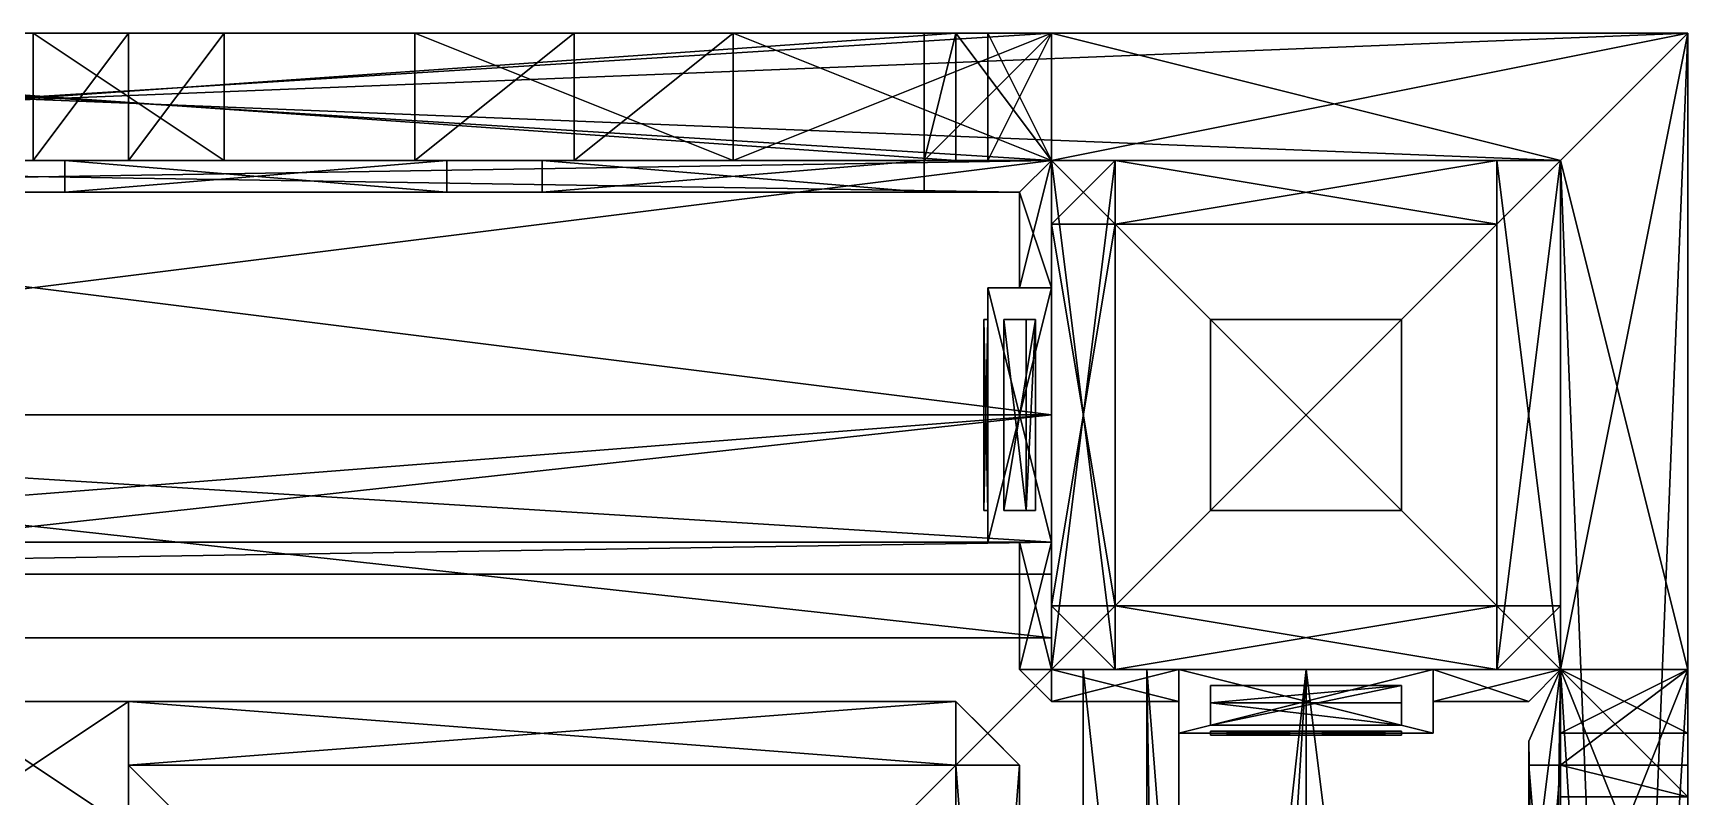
# Model space of a CAD drawing. Extents: x -160 to 672, y -352 to 480.
# Drawn here: x 256 to 672, y 288 to 480 of the extents above; entities that cross this region are included whole.
import ezdxf

# ---------------------------------------------------------------- set-up
doc = ezdxf.new("R2010")
doc.units = 0

msp = doc.modelspace()

# ---------------------------------------------------------------- meshes
at = {"layer": 'OBJECT000', "color": 50}
mesh = msp.add_polyface(dxfattribs=at)
corners = [(-159.999985, 480), (672, 480), (672, -352), (-159.999985, -352), (-159.999985, -352, -32), (672, -352, -32), (672, 480, -32), (-159.999985, 480, -32)]
mesh.append_faces([[corners[k] for k in face] for face in [(1, 3, 0), (5, 7, 4), (3, 7, 0), (5, 1, 6), (0, 6, 1), (4, 2, 5)]], dxfattribs={"vtx0": -1})
mesh.append_faces([[corners[k] for k in face] for face in [(1, 2, 3), (5, 6, 7), (3, 4, 7), (5, 2, 1), (0, 7, 6), (4, 3, 2)]], dxfattribs={"vtx2": -1})
at = {"layer": 'OBJECT007', "color": 50}
mesh = msp.add_polyface(dxfattribs=at)
corners = [(-159.999985, 480, 416), (672, 480, 416), (672, -352, 416), (-159.999985, -352, 416), (-159.999985, -352, 384), (672, -352, 384), (672, 480, 384), (-159.999985, 480, 384)]
mesh.append_faces([[corners[k] for k in face] for face in [(1, 3, 0), (5, 7, 4), (3, 7, 0), (5, 1, 6), (0, 6, 1), (4, 2, 5)]], dxfattribs={"vtx0": -1})
mesh.append_faces([[corners[k] for k in face] for face in [(1, 2, 3), (5, 6, 7), (3, 4, 7), (5, 2, 1), (0, 7, 6), (4, 3, 2)]], dxfattribs={"vtx2": -1})
at = {"layer": 'OBJECT008', "color": 50}
mesh = msp.add_polyface(dxfattribs=at)
corners = [(512, 448, 256), (512, 480, 256), (672, 480, 256), (640, 448, 256), (512, 480), (512, 448), (640, 448), (672, 480)]
mesh.append_faces([[corners[k] for k in face] for face in [(1, 3, 0), (5, 7, 4), (7, 3, 2), (1, 5, 4), (6, 0, 3), (2, 4, 7)]], dxfattribs={"vtx0": -1})
mesh.append_faces([[corners[k] for k in face] for face in [(1, 2, 3), (5, 6, 7), (7, 6, 3), (1, 0, 5), (6, 5, 0), (2, 1, 4)]], dxfattribs={"vtx2": -1})
at = {"layer": 'OBJECT009', "color": 50}
mesh = msp.add_polyface(dxfattribs=at)
corners = [(-160, 480, 384), (672, 480, 384), (640, 448, 384), (-128, 448, 384), (-128, 448, 256), (640, 448, 256), (672, 480, 256), (-160, 480, 256)]
mesh.append_faces([[corners[k] for k in face] for face in [(1, 3, 0), (5, 7, 4), (5, 1, 6), (3, 7, 0), (4, 2, 5), (0, 6, 1)]], dxfattribs={"vtx0": -1})
mesh.append_faces([[corners[k] for k in face] for face in [(1, 2, 3), (5, 6, 7), (5, 2, 1), (3, 4, 7), (4, 3, 2), (0, 7, 6)]], dxfattribs={"vtx2": -1})
at = {"layer": 'OBJECT011', "color": 50}
mesh = msp.add_polyface(dxfattribs=at)
corners = [(640, 448, 384), (672, 480, 384), (672, -352, 384), (640, -320, 384), (640, -320, 256), (672, -352, 256), (672, 480, 256), (640, 448, 256)]
mesh.append_faces([[corners[k] for k in face] for face in [(1, 3, 0), (5, 7, 4), (5, 1, 6), (3, 7, 0), (4, 2, 5), (0, 6, 1)]], dxfattribs={"vtx0": -1})
mesh.append_faces([[corners[k] for k in face] for face in [(1, 2, 3), (5, 6, 7), (5, 2, 1), (3, 4, 7), (4, 3, 2), (0, 7, 6)]], dxfattribs={"vtx2": -1})
at = {"layer": 'OBJECT012', "color": 50}
mesh = msp.add_polyface(dxfattribs=at)
corners = [(640, 320, 256), (640, 448, 256), (672, 480, 256), (672, 320, 256), (640, 448), (640, 320), (672, 320), (672, 480)]
mesh.append_faces([[corners[k] for k in face] for face in [(1, 3, 0), (5, 7, 4), (7, 3, 2), (1, 5, 4), (6, 0, 3), (2, 4, 7)]], dxfattribs={"vtx0": -1})
mesh.append_faces([[corners[k] for k in face] for face in [(1, 2, 3), (5, 6, 7), (7, 6, 3), (1, 0, 5), (6, 5, 0), (2, 1, 4)]], dxfattribs={"vtx2": -1})
at = {"layer": 'OBJECT076', "color": 50}
mesh = msp.add_polyface(dxfattribs=at)
corners = [(640, 320, 384), (512, 320, 384), (512, 448, 384), (640, 448, 384), (640, 448, 256), (512, 448, 256), (512, 320, 256), (640, 320, 256)]
mesh.append_faces([[corners[k] for k in face] for face in [(1, 3, 0), (5, 7, 4), (3, 7, 0), (5, 1, 6), (0, 6, 1), (4, 2, 5)]], dxfattribs={"vtx0": -1})
mesh.append_faces([[corners[k] for k in face] for face in [(1, 2, 3), (5, 6, 7), (3, 4, 7), (5, 2, 1), (0, 7, 6), (4, 3, 2)]], dxfattribs={"vtx2": -1})
at = {"layer": 'OBJECT077', "color": 50}
mesh = msp.add_polyface(dxfattribs=at)
corners = [(512, 320, 384), (504, 320, 384), (504, 352, 384), (512, 352, 384), (512, 352, 368), (504, 352, 368), (504, 320, 368), (512, 320, 368)]
mesh.append_faces([[corners[k] for k in face] for face in [(1, 3, 0), (5, 7, 4), (3, 7, 0), (5, 1, 6), (0, 6, 1), (4, 2, 5)]], dxfattribs={"vtx0": -1})
mesh.append_faces([[corners[k] for k in face] for face in [(1, 2, 3), (5, 6, 7), (3, 4, 7), (5, 2, 1), (0, 7, 6), (4, 3, 2)]], dxfattribs={"vtx2": -1})
at = {"layer": 'OBJECT078', "color": 50}
mesh = msp.add_polyface(dxfattribs=at)
corners = [(496, 416, 384), (512, 416, 384), (512, 352, 384), (496, 352, 384), (496, 352, 288), (512, 352, 272), (512, 416, 272), (496, 416, 288)]
mesh.append_faces([[corners[k] for k in face] for face in [(1, 3, 0), (5, 7, 4), (5, 1, 6), (3, 7, 0), (4, 2, 5), (0, 6, 1)]], dxfattribs={"vtx0": -1})
mesh.append_faces([[corners[k] for k in face] for face in [(1, 2, 3), (5, 6, 7), (5, 2, 1), (3, 4, 7), (4, 3, 2), (0, 7, 6)]], dxfattribs={"vtx2": -1})
at = {"layer": 'OBJECT079', "color": 50}
mesh = msp.add_polyface(dxfattribs=at)
corners = [(496, 360, 376), (495, 360, 376), (495, 408, 376), (496, 408, 376), (496, 408, 296), (495, 408, 296), (495, 360, 296), (496, 360, 296)]
mesh.append_faces([[corners[k] for k in face] for face in [(1, 3, 0), (5, 7, 4), (3, 7, 0), (5, 1, 6), (0, 6, 1), (4, 2, 5)]], dxfattribs={"vtx0": -1})
mesh.append_faces([[corners[k] for k in face] for face in [(1, 2, 3), (5, 6, 7), (3, 4, 7), (5, 2, 1), (0, 7, 6), (4, 3, 2)]], dxfattribs={"vtx2": -1})
at = {"layer": 'OBJECT080', "color": 50}
mesh = msp.add_polyface(dxfattribs=at)
corners = [(500, 360, 281.65686), (500, 408, 281.65686), (500, 408, 284), (500, 360, 284), (505.65686, 408, 276), (505.65686, 360, 276), (508, 360, 276), (508, 408, 276)]
mesh.append_faces([[corners[k] for k in face] for face in [(1, 3, 0), (5, 7, 4), (7, 3, 2), (1, 5, 4), (6, 0, 3), (2, 4, 7)]], dxfattribs={"vtx0": -1})
mesh.append_faces([[corners[k] for k in face] for face in [(1, 2, 3), (5, 6, 7), (7, 6, 3), (1, 0, 5), (6, 5, 0), (2, 1, 4)]], dxfattribs={"vtx2": -1})
at = {"layer": 'OBJECT081', "color": 50}
mesh = msp.add_polyface(dxfattribs=at)
corners = [(508, 316, 384), (504, 320, 384), (512, 320, 384), (512, 312, 384), (504, 320, 368), (508, 316, 368), (512, 312, 368), (512, 320, 368)]
mesh.append_faces([[corners[k] for k in face] for face in [(1, 3, 0), (5, 7, 4), (7, 3, 2), (1, 5, 4), (6, 0, 3), (2, 4, 7)]], dxfattribs={"vtx0": -1})
mesh.append_faces([[corners[k] for k in face] for face in [(1, 2, 3), (5, 6, 7), (7, 6, 3), (1, 0, 5), (6, 5, 0), (2, 1, 4)]], dxfattribs={"vtx2": -1})
at = {"layer": 'OBJECT082', "color": 50}
mesh = msp.add_polyface(dxfattribs=at)
corners = [(544, 312, 384), (512, 312, 384), (512, 320, 384), (544, 320, 384), (544, 320, 368), (512, 320, 368), (512, 312, 368), (544, 312, 368)]
mesh.append_faces([[corners[k] for k in face] for face in [(1, 3, 0), (5, 7, 4), (3, 7, 0), (5, 1, 6), (0, 6, 1), (4, 2, 5)]], dxfattribs={"vtx0": -1})
mesh.append_faces([[corners[k] for k in face] for face in [(1, 2, 3), (5, 6, 7), (3, 4, 7), (5, 2, 1), (0, 7, 6), (4, 3, 2)]], dxfattribs={"vtx2": -1})
at = {"layer": 'OBJECT083', "color": 50}
mesh = msp.add_polyface(dxfattribs=at)
corners = [(544, 304, 384), (544, 320, 384), (608, 320, 384), (608, 304, 384), (608, 304, 288), (608, 320, 272), (544, 320, 272), (544, 304, 288)]
mesh.append_faces([[corners[k] for k in face] for face in [(1, 3, 0), (5, 7, 4), (5, 1, 6), (3, 7, 0), (4, 2, 5), (0, 6, 1)]], dxfattribs={"vtx0": -1})
mesh.append_faces([[corners[k] for k in face] for face in [(1, 2, 3), (5, 6, 7), (5, 2, 1), (3, 4, 7), (4, 3, 2), (0, 7, 6)]], dxfattribs={"vtx2": -1})
at = {"layer": 'OBJECT084', "color": 50}
mesh = msp.add_polyface(dxfattribs=at)
corners = [(600, 304.5, 376), (600, 303.5, 376), (552, 303.5, 376), (552, 304.5, 376), (552, 304.5, 296), (552, 303.5, 296), (600, 303.5, 296), (600, 304.5, 296)]
mesh.append_faces([[corners[k] for k in face] for face in [(1, 3, 0), (5, 7, 4), (3, 7, 0), (5, 1, 6), (0, 6, 1), (4, 2, 5)]], dxfattribs={"vtx0": -1})
mesh.append_faces([[corners[k] for k in face] for face in [(1, 2, 3), (5, 6, 7), (3, 4, 7), (5, 2, 1), (0, 7, 6), (4, 3, 2)]], dxfattribs={"vtx2": -1})
at = {"layer": 'OBJECT085', "color": 50}
mesh = msp.add_polyface(dxfattribs=at)
corners = [(552, 306, 281.65686), (552, 306, 286), (600, 306, 286), (600, 306, 281.65686), (600, 311.65686, 276), (600, 316, 276), (552, 316, 276), (552, 311.65686, 276)]
mesh.append_faces([[corners[k] for k in face] for face in [(1, 3, 0), (5, 7, 4), (5, 1, 6), (3, 7, 0), (4, 2, 5), (0, 6, 1)]], dxfattribs={"vtx0": -1})
mesh.append_faces([[corners[k] for k in face] for face in [(1, 2, 3), (5, 6, 7), (5, 2, 1), (3, 4, 7), (4, 3, 2), (0, 7, 6)]], dxfattribs={"vtx2": -1})
at = {"layer": 'OBJECT086', "color": 50}
mesh = msp.add_polyface(dxfattribs=at)
corners = [(640, -192, 384), (632, -184, 384), (632, 302, 384), (640, 320, 384), (632, -184, 368), (640, -192, 368), (640, 320, 368), (632, 302, 368)]
mesh.append_faces([[corners[k] for k in face] for face in [(1, 3, 0), (5, 7, 4), (3, 7, 6), (5, 1, 0), (2, 4, 7), (6, 0, 3)]], dxfattribs={"vtx0": -1})
mesh.append_faces([[corners[k] for k in face] for face in [(1, 2, 3), (5, 6, 7), (3, 2, 7), (5, 4, 1), (2, 1, 4), (6, 5, 0)]], dxfattribs={"vtx2": -1})
at = {"layer": 'OBJECT087', "color": 50}
mesh = msp.add_polyface(dxfattribs=at)
corners = [(608, 312, 384), (608, 320, 384), (640, 320, 384), (632, 312, 384), (608, 320, 368), (608, 312, 368), (632, 312, 368), (640, 320, 368)]
mesh.append_faces([[corners[k] for k in face] for face in [(1, 3, 0), (5, 7, 4), (7, 3, 2), (1, 5, 4), (6, 0, 3), (2, 4, 7)]], dxfattribs={"vtx0": -1})
mesh.append_faces([[corners[k] for k in face] for face in [(1, 2, 3), (5, 6, 7), (7, 6, 3), (1, 0, 5), (6, 5, 0), (2, 1, 4)]], dxfattribs={"vtx2": -1})
at = {"layer": 'OBJECT088', "color": 50}
mesh = msp.add_polyface(dxfattribs=at)
corners = [(504, 416, 384), (504, 440, 384), (512, 448, 384), (512, 416, 384), (504, 440, 368), (504, 416, 368), (512, 416, 368), (512, 448, 368)]
mesh.append_faces([[corners[k] for k in face] for face in [(1, 3, 0), (5, 7, 4), (7, 3, 2), (1, 5, 4), (6, 0, 3), (2, 4, 7)]], dxfattribs={"vtx0": -1})
mesh.append_faces([[corners[k] for k in face] for face in [(1, 2, 3), (5, 6, 7), (7, 6, 3), (1, 0, 5), (6, 5, 0), (2, 1, 4)]], dxfattribs={"vtx2": -1})
at = {"layer": 'OBJECT089', "color": 50}
mesh = msp.add_polyface(dxfattribs=at)
corners = [(528, 336, 256), (512, 336, 256), (512, 432, 256), (528, 432, 256), (528, 432, 240), (512, 432, 240), (512, 336, 240), (528, 336, 240)]
mesh.append_faces([[corners[k] for k in face] for face in [(1, 3, 0), (5, 7, 4), (3, 7, 0), (5, 1, 6), (0, 6, 1), (4, 2, 5)]], dxfattribs={"vtx0": -1})
mesh.append_faces([[corners[k] for k in face] for face in [(1, 2, 3), (5, 6, 7), (3, 4, 7), (5, 2, 1), (0, 7, 6), (4, 3, 2)]], dxfattribs={"vtx2": -1})
at = {"layer": 'OBJECT090', "color": 50}
mesh = msp.add_polyface(dxfattribs=at)
corners = [(528, 432, 256), (512, 432, 256), (512, 448, 256), (528, 448, 256), (528, 448, 32), (512, 448, 32), (512, 432, 32), (528, 432, 32)]
mesh.append_faces([[corners[k] for k in face] for face in [(1, 3, 0), (5, 7, 4), (3, 7, 0), (5, 1, 6), (0, 6, 1), (4, 2, 5)]], dxfattribs={"vtx0": -1})
mesh.append_faces([[corners[k] for k in face] for face in [(1, 2, 3), (5, 6, 7), (3, 4, 7), (5, 2, 1), (0, 7, 6), (4, 3, 2)]], dxfattribs={"vtx2": -1})
at = {"layer": 'OBJECT091', "color": 50}
mesh = msp.add_polyface(dxfattribs=at)
corners = [(528, 320, 256), (512, 320, 256), (512, 336, 256), (528, 336, 256), (528, 336, 32), (512, 336, 32), (512, 320, 32), (528, 320, 32)]
mesh.append_faces([[corners[k] for k in face] for face in [(1, 3, 0), (5, 7, 4), (3, 7, 0), (5, 1, 6), (0, 6, 1), (4, 2, 5)]], dxfattribs={"vtx0": -1})
mesh.append_faces([[corners[k] for k in face] for face in [(1, 2, 3), (5, 6, 7), (3, 4, 7), (5, 2, 1), (0, 7, 6), (4, 3, 2)]], dxfattribs={"vtx2": -1})
at = {"layer": 'OBJECT092', "color": 50}
mesh = msp.add_polyface(dxfattribs=at)
corners = [(512, 432, 240), (528, 432, 240), (528, 336, 240), (512, 336, 240), (512, 336, 48.000008), (528, 336, 48.000008), (528, 432, 48.000008), (512, 432, 48.000008)]
mesh.append_faces([[corners[k] for k in face] for face in [(1, 3, 0), (5, 7, 4), (5, 1, 6), (3, 7, 0), (4, 2, 5), (0, 6, 1)]], dxfattribs={"vtx0": -1})
mesh.append_faces([[corners[k] for k in face] for face in [(1, 2, 3), (5, 6, 7), (5, 2, 1), (3, 4, 7), (4, 3, 2), (0, 7, 6)]], dxfattribs={"vtx2": -1})
at = {"layer": 'OBJECT093', "color": 50}
mesh = msp.add_polyface(dxfattribs=at)
corners = [(624, 320, 256), (528, 320, 256), (528, 336, 256), (624, 336, 256), (624, 336, 240), (528, 336, 240), (528, 320, 240), (624, 320, 240)]
mesh.append_faces([[corners[k] for k in face] for face in [(1, 3, 0), (5, 7, 4), (3, 7, 0), (5, 1, 6), (0, 6, 1), (4, 2, 5)]], dxfattribs={"vtx0": -1})
mesh.append_faces([[corners[k] for k in face] for face in [(1, 2, 3), (5, 6, 7), (3, 4, 7), (5, 2, 1), (0, 7, 6), (4, 3, 2)]], dxfattribs={"vtx2": -1})
at = {"layer": 'OBJECT094', "color": 50}
mesh = msp.add_polyface(dxfattribs=at)
corners = [(528, 336, 240), (624, 336, 240), (624, 320, 240), (528, 320, 240), (528, 320, 128), (624, 320, 128), (624, 336, 128), (528, 336, 128)]
mesh.append_faces([[corners[k] for k in face] for face in [(1, 3, 0), (5, 7, 4), (5, 1, 6), (3, 7, 0), (4, 2, 5), (0, 6, 1)]], dxfattribs={"vtx0": -1})
mesh.append_faces([[corners[k] for k in face] for face in [(1, 2, 3), (5, 6, 7), (5, 2, 1), (3, 4, 7), (4, 3, 2), (0, 7, 6)]], dxfattribs={"vtx2": -1})
at = {"layer": 'OBJECT095', "color": 50}
mesh = msp.add_polyface(dxfattribs=at)
corners = [(640, 320, 256), (624, 320, 256), (624, 336, 256), (640, 336, 256), (640, 336, 32), (624, 336, 32), (624, 320, 32), (640, 320, 32)]
mesh.append_faces([[corners[k] for k in face] for face in [(1, 3, 0), (5, 7, 4), (3, 7, 0), (5, 1, 6), (0, 6, 1), (4, 2, 5)]], dxfattribs={"vtx0": -1})
mesh.append_faces([[corners[k] for k in face] for face in [(1, 2, 3), (5, 6, 7), (3, 4, 7), (5, 2, 1), (0, 7, 6), (4, 3, 2)]], dxfattribs={"vtx2": -1})
at = {"layer": 'OBJECT096', "color": 50}
mesh = msp.add_polyface(dxfattribs=at)
corners = [(624, 320, 128), (528, 320, 128), (528, 336, 128), (624, 336, 128), (624, 336, 112), (528, 336, 112), (528, 320, 112), (624, 320, 112)]
mesh.append_faces([[corners[k] for k in face] for face in [(1, 3, 0), (5, 7, 4), (3, 7, 0), (5, 1, 6), (0, 6, 1), (4, 2, 5)]], dxfattribs={"vtx0": -1})
mesh.append_faces([[corners[k] for k in face] for face in [(1, 2, 3), (5, 6, 7), (3, 4, 7), (5, 2, 1), (0, 7, 6), (4, 3, 2)]], dxfattribs={"vtx2": -1})
at = {"layer": 'OBJECT097', "color": 50}
mesh = msp.add_polyface(dxfattribs=at)
corners = [(528, 320, 32), (512, 320, 32), (512, 448, 32), (528, 448, 32), (528, 448, 24), (512, 448, 24), (512, 320, 24), (528, 320, 24)]
mesh.append_faces([[corners[k] for k in face] for face in [(1, 3, 0), (5, 7, 4), (3, 7, 0), (5, 1, 6), (0, 6, 1), (4, 2, 5)]], dxfattribs={"vtx0": -1})
mesh.append_faces([[corners[k] for k in face] for face in [(1, 2, 3), (5, 6, 7), (3, 4, 7), (5, 2, 1), (0, 7, 6), (4, 3, 2)]], dxfattribs={"vtx2": -1})
at = {"layer": 'OBJECT098', "color": 50}
mesh = msp.add_polyface(dxfattribs=at)
corners = [(528, 320, 24), (512, 320, 24), (512, 448, 24), (528, 448, 24), (528, 448), (512, 448), (512, 320), (528, 320)]
mesh.append_faces([[corners[k] for k in face] for face in [(1, 3, 0), (5, 7, 4), (3, 7, 0), (5, 1, 6), (0, 6, 1), (4, 2, 5)]], dxfattribs={"vtx0": -1})
mesh.append_faces([[corners[k] for k in face] for face in [(1, 2, 3), (5, 6, 7), (3, 4, 7), (5, 2, 1), (0, 7, 6), (4, 3, 2)]], dxfattribs={"vtx2": -1})
at = {"layer": 'OBJECT099', "color": 50}
mesh = msp.add_polyface(dxfattribs=at)
corners = [(624, 432, 32), (528, 432, 32), (528, 448, 32), (624, 448, 32), (624, 448, 24), (528, 448, 24), (528, 432, 24), (624, 432, 24)]
mesh.append_faces([[corners[k] for k in face] for face in [(1, 3, 0), (5, 7, 4), (3, 7, 0), (5, 1, 6), (0, 6, 1), (4, 2, 5)]], dxfattribs={"vtx0": -1})
mesh.append_faces([[corners[k] for k in face] for face in [(1, 2, 3), (5, 6, 7), (3, 4, 7), (5, 2, 1), (0, 7, 6), (4, 3, 2)]], dxfattribs={"vtx2": -1})
at = {"layer": 'OBJECT100', "color": 50}
mesh = msp.add_polyface(dxfattribs=at)
corners = [(624, 320, 24), (528, 320, 24), (528, 336, 24), (624, 336, 24), (624, 336), (528, 336), (528, 320), (624, 320)]
mesh.append_faces([[corners[k] for k in face] for face in [(1, 3, 0), (5, 7, 4), (3, 7, 0), (5, 1, 6), (0, 6, 1), (4, 2, 5)]], dxfattribs={"vtx0": -1})
mesh.append_faces([[corners[k] for k in face] for face in [(1, 2, 3), (5, 6, 7), (3, 4, 7), (5, 2, 1), (0, 7, 6), (4, 3, 2)]], dxfattribs={"vtx2": -1})
at = {"layer": 'OBJECT101', "color": 50}
mesh = msp.add_polyface(dxfattribs=at)
corners = [(624, 320, 32), (528, 320, 32), (528, 336, 32), (624, 336, 32), (624, 336, 24), (528, 336, 24), (528, 320, 24), (624, 320, 24)]
mesh.append_faces([[corners[k] for k in face] for face in [(1, 3, 0), (5, 7, 4), (3, 7, 0), (5, 1, 6), (0, 6, 1), (4, 2, 5)]], dxfattribs={"vtx0": -1})
mesh.append_faces([[corners[k] for k in face] for face in [(1, 2, 3), (5, 6, 7), (3, 4, 7), (5, 2, 1), (0, 7, 6), (4, 3, 2)]], dxfattribs={"vtx2": -1})
at = {"layer": 'OBJECT102', "color": 50}
mesh = msp.add_polyface(dxfattribs=at)
corners = [(640, 320, 32), (624, 320, 32), (624, 448, 32), (640, 448, 32), (640, 448, 24), (624, 448, 24), (624, 320, 24), (640, 320, 24)]
mesh.append_faces([[corners[k] for k in face] for face in [(1, 3, 0), (5, 7, 4), (3, 7, 0), (5, 1, 6), (0, 6, 1), (4, 2, 5)]], dxfattribs={"vtx0": -1})
mesh.append_faces([[corners[k] for k in face] for face in [(1, 2, 3), (5, 6, 7), (3, 4, 7), (5, 2, 1), (0, 7, 6), (4, 3, 2)]], dxfattribs={"vtx2": -1})
at = {"layer": 'OBJECT103', "color": 50}
mesh = msp.add_polyface(dxfattribs=at)
corners = [(624, 336, 30), (528, 336, 30), (528, 432, 30), (624, 432, 30), (624, 432, 26), (528, 432, 26), (528, 336, 26), (624, 336, 26)]
mesh.append_faces([[corners[k] for k in face] for face in [(1, 3, 0), (5, 7, 4), (3, 7, 0), (5, 1, 6), (0, 6, 1), (4, 2, 5)]], dxfattribs={"vtx0": -1})
mesh.append_faces([[corners[k] for k in face] for face in [(1, 2, 3), (5, 6, 7), (3, 4, 7), (5, 2, 1), (0, 7, 6), (4, 3, 2)]], dxfattribs={"vtx2": -1})
at = {"layer": 'OBJECT104', "color": 50}
mesh = msp.add_polyface(dxfattribs=at)
corners = [(624, 432, 24), (528, 432, 24), (528, 448, 24), (624, 448, 24), (624, 448), (528, 448), (528, 432), (624, 432)]
mesh.append_faces([[corners[k] for k in face] for face in [(1, 3, 0), (5, 7, 4), (3, 7, 0), (5, 1, 6), (0, 6, 1), (4, 2, 5)]], dxfattribs={"vtx0": -1})
mesh.append_faces([[corners[k] for k in face] for face in [(1, 2, 3), (5, 6, 7), (3, 4, 7), (5, 2, 1), (0, 7, 6), (4, 3, 2)]], dxfattribs={"vtx2": -1})
at = {"layer": 'OBJECT105', "color": 50}
mesh = msp.add_polyface(dxfattribs=at)
corners = [(640, 320, 24), (624, 320, 24), (624, 448, 24), (640, 448, 24), (640, 448), (624, 448), (624, 320), (640, 320)]
mesh.append_faces([[corners[k] for k in face] for face in [(1, 3, 0), (5, 7, 4), (3, 7, 0), (5, 1, 6), (0, 6, 1), (4, 2, 5)]], dxfattribs={"vtx0": -1})
mesh.append_faces([[corners[k] for k in face] for face in [(1, 2, 3), (5, 6, 7), (3, 4, 7), (5, 2, 1), (0, 7, 6), (4, 3, 2)]], dxfattribs={"vtx2": -1})
at = {"layer": 'OBJECT106', "color": 50}
mesh = msp.add_polyface(dxfattribs=at)
corners = [(600, 360, 240), (552, 360, 240), (552, 408, 240), (600, 408, 240), (600, 408, 236), (552, 408, 236), (552, 360, 236), (600, 360, 236)]
mesh.append_faces([[corners[k] for k in face] for face in [(1, 3, 0), (5, 7, 4), (3, 7, 0), (5, 1, 6), (0, 6, 1), (4, 2, 5)]], dxfattribs={"vtx0": -1})
mesh.append_faces([[corners[k] for k in face] for face in [(1, 2, 3), (5, 6, 7), (3, 4, 7), (5, 2, 1), (0, 7, 6), (4, 3, 2)]], dxfattribs={"vtx2": -1})
at = {"layer": 'OBJECT107', "color": 50}
mesh = msp.add_polyface(dxfattribs=at)
corners = [(0, 448, 384), (512, 448, 384), (504, 440, 384), (18, 440, 384), (18, 440, 368), (504, 440, 368), (512, 448, 368), (0, 448, 368)]
mesh.append_faces([[corners[k] for k in face] for face in [(1, 3, 0), (5, 7, 4), (7, 3, 4), (1, 5, 2), (4, 2, 5), (0, 6, 1)]], dxfattribs={"vtx0": -1})
mesh.append_faces([[corners[k] for k in face] for face in [(1, 2, 3), (5, 6, 7), (7, 0, 3), (1, 6, 5), (4, 3, 2), (0, 7, 6)]], dxfattribs={"vtx2": -1})
at = {"layer": 'OBJECT139', "color": 50}
mesh = msp.add_polyface(dxfattribs=at)
corners = [(512, 384, 16), (0, 384, 16), (0, 448, 16), (512, 448, 16), (512, 448), (0, 448), (0, 384), (512, 384)]
mesh.append_faces([[corners[k] for k in face] for face in [(1, 3, 0), (5, 7, 4), (3, 7, 0), (5, 1, 6), (0, 6, 1), (4, 2, 5)]], dxfattribs={"vtx0": -1})
mesh.append_faces([[corners[k] for k in face] for face in [(1, 2, 3), (5, 6, 7), (3, 4, 7), (5, 2, 1), (0, 7, 6), (4, 3, 2)]], dxfattribs={"vtx2": -1})
at = {"layer": 'OBJECT142', "color": 50}
mesh = msp.add_polyface(dxfattribs=at)
corners = [(640, -192, 16), (576, -192, 16), (576, 320, 16), (640, 320, 16), (640, 320), (576, 320), (576, -192), (640, -192)]
mesh.append_faces([[corners[k] for k in face] for face in [(1, 3, 0), (5, 7, 4), (3, 7, 0), (5, 1, 6), (0, 6, 1), (4, 2, 5)]], dxfattribs={"vtx0": -1})
mesh.append_faces([[corners[k] for k in face] for face in [(1, 2, 3), (5, 6, 7), (3, 4, 7), (5, 2, 1), (0, 7, 6), (4, 3, 2)]], dxfattribs={"vtx2": -1})
at = {"layer": 'OBJECT155', "color": 50}
mesh = msp.add_polyface(dxfattribs=at)
corners = [(640, 320, 40), (672, 320, 40), (672, 296, 32), (640, 296, 32), (672, 320), (640, 320), (640, 288), (672, 288)]
mesh.append_faces([[corners[k] for k in face] for face in [(1, 3, 0), (5, 7, 4), (5, 1, 0), (3, 7, 6), (6, 0, 3), (2, 4, 7)]], dxfattribs={"vtx0": -1})
mesh.append_faces([[corners[k] for k in face] for face in [(1, 2, 3), (5, 6, 7), (5, 4, 1), (3, 2, 7), (6, 5, 0), (2, 1, 4)]], dxfattribs={"vtx2": -1})
at = {"layer": 'OBJECT156', "color": 50}
mesh = msp.add_polyface(dxfattribs=at)
corners = [(640, 304, 216), (640, 320, 216), (672, 320, 216), (672, 304, 216), (640, 320, 40), (640, 304, 34), (672, 304, 34), (672, 320, 40)]
mesh.append_faces([[corners[k] for k in face] for face in [(1, 3, 0), (5, 7, 4), (5, 1, 0), (3, 7, 6), (6, 0, 3), (2, 4, 7)]], dxfattribs={"vtx0": -1})
mesh.append_faces([[corners[k] for k in face] for face in [(1, 2, 3), (5, 6, 7), (5, 4, 1), (3, 2, 7), (6, 5, 0), (2, 1, 4)]], dxfattribs={"vtx2": -1})
at = {"layer": 'OBJECT157', "color": 50}
mesh = msp.add_polyface(dxfattribs=at)
corners = [(640, 320, 240), (672, 320, 240), (672, 240, 240), (640, 240, 240), (640, 240, 216), (672, 240, 216), (672, 320, 216), (640, 320, 216)]
mesh.append_faces([[corners[k] for k in face] for face in [(1, 3, 0), (5, 7, 4), (7, 3, 4), (1, 5, 2), (4, 2, 5), (0, 6, 1)]], dxfattribs={"vtx0": -1})
mesh.append_faces([[corners[k] for k in face] for face in [(1, 2, 3), (5, 6, 7), (7, 0, 3), (1, 6, 5), (4, 3, 2), (0, 7, 6)]], dxfattribs={"vtx2": -1})
at = {"layer": 'OBJECT165', "color": 50}
mesh = msp.add_polyface(dxfattribs=at)
corners = [(640, 320.000031, 256), (672, 320.000031, 256), (672, -191.999969, 256), (640, -191.999969, 256), (640, -191.999969, 240), (672, -191.999969, 240), (672, 320.000031, 240), (640, 320.000031, 240)]
mesh.append_faces([[corners[k] for k in face] for face in [(1, 3, 0), (5, 7, 4), (3, 7, 0), (5, 1, 6), (0, 6, 1), (4, 2, 5)]], dxfattribs={"vtx0": -1})
mesh.append_faces([[corners[k] for k in face] for face in [(1, 2, 3), (5, 6, 7), (3, 4, 7), (5, 2, 1), (0, 7, 6), (4, 3, 2)]], dxfattribs={"vtx2": -1})
at = {"layer": 'OBJECT167', "color": 50}
mesh = msp.add_polyface(dxfattribs=at)
corners = [(32.000065, 448, 16), (32.000061, 480, 16), (488.000031, 480, 16), (488.000031, 448, 16), (488.000031, 448), (488.000031, 480), (32.000061, 480), (32.000065, 448)]
mesh.append_faces([[corners[k] for k in face] for face in [(1, 3, 0), (5, 7, 4), (3, 7, 0), (5, 1, 6), (0, 6, 1), (4, 2, 5)]], dxfattribs={"vtx0": -1})
mesh.append_faces([[corners[k] for k in face] for face in [(1, 2, 3), (5, 6, 7), (3, 4, 7), (5, 2, 1), (0, 7, 6), (4, 3, 2)]], dxfattribs={"vtx2": -1})
at = {"layer": 'OBJECT168', "color": 50}
mesh = msp.add_polyface(dxfattribs=at)
corners = [(488.000031, 448, 32), (488.000031, 480, 32), (512, 480, 40), (512, 448, 40), (480.000031, 480), (480.000031, 448), (512, 448), (512, 480)]
mesh.append_faces([[corners[k] for k in face] for face in [(1, 3, 0), (5, 7, 4), (7, 3, 2), (1, 5, 4), (6, 0, 3), (2, 4, 7)]], dxfattribs={"vtx0": -1})
mesh.append_faces([[corners[k] for k in face] for face in [(1, 2, 3), (5, 6, 7), (7, 6, 3), (1, 0, 5), (6, 5, 0), (2, 1, 4)]], dxfattribs={"vtx2": -1})
at = {"layer": 'OBJECT169', "color": 50}
mesh = msp.add_polyface(dxfattribs=at)
corners = [(496.000031, 480, 216), (512, 480, 216), (512, 448, 216), (496.000031, 448, 216), (512, 480, 40), (496.000031, 480, 34), (496.000031, 448, 34), (512, 448, 40)]
mesh.append_faces([[corners[k] for k in face] for face in [(1, 3, 0), (5, 7, 4), (7, 3, 2), (1, 5, 4), (6, 0, 3), (2, 4, 7)]], dxfattribs={"vtx0": -1})
mesh.append_faces([[corners[k] for k in face] for face in [(1, 2, 3), (5, 6, 7), (7, 6, 3), (1, 0, 5), (6, 5, 0), (2, 1, 4)]], dxfattribs={"vtx2": -1})
at = {"layer": 'OBJECT170', "color": 50}
mesh = msp.add_polyface(dxfattribs=at)
corners = [(432.000031, 448, 240), (432.000031, 480, 240), (512, 480, 240), (512, 448, 240), (512, 448, 216), (512, 480, 216), (432.000031, 480, 216), (432.000031, 448, 216)]
mesh.append_faces([[corners[k] for k in face] for face in [(1, 3, 0), (5, 7, 4), (3, 7, 0), (5, 1, 6), (0, 6, 1), (4, 2, 5)]], dxfattribs={"vtx0": -1})
mesh.append_faces([[corners[k] for k in face] for face in [(1, 2, 3), (5, 6, 7), (3, 4, 7), (5, 2, 1), (0, 7, 6), (4, 3, 2)]], dxfattribs={"vtx2": -1})
at = {"layer": 'OBJECT171', "color": 50}
mesh = msp.add_polyface(dxfattribs=at)
corners = [(0.000003, 448, 256), (0.000002, 480, 256), (512, 480, 256), (512, 448, 256), (512, 448, 240), (512, 480, 240), (0.000002, 480, 240), (0.000003, 448, 240)]
mesh.append_faces([[corners[k] for k in face] for face in [(1, 3, 0), (5, 7, 4), (3, 7, 0), (5, 1, 6), (0, 6, 1), (4, 2, 5)]], dxfattribs={"vtx0": -1})
mesh.append_faces([[corners[k] for k in face] for face in [(1, 2, 3), (5, 6, 7), (3, 4, 7), (5, 2, 1), (0, 7, 6), (4, 3, 2)]], dxfattribs={"vtx2": -1})
at = {"layer": 'OBJECT172', "color": 50}
mesh = msp.add_polyface(dxfattribs=at)
corners = [(432.000031, 480, 240), (432.000031, 448, 240), (352.000031, 448, 240), (352.000031, 480, 240), (392.000031, 480, 216), (392.000031, 448, 216), (432.000031, 448, 216), (432.000031, 480, 216)]
mesh.append_faces([[corners[k] for k in face] for face in [(1, 3, 0), (5, 7, 4), (5, 1, 6), (3, 7, 0), (4, 2, 5), (0, 6, 1)]], dxfattribs={"vtx0": -1})
mesh.append_faces([[corners[k] for k in face] for face in [(1, 2, 3), (5, 6, 7), (5, 2, 1), (3, 4, 7), (4, 3, 2), (0, 7, 6)]], dxfattribs={"vtx2": -1})
at = {"layer": 'OBJECT173', "color": 50}
mesh = msp.add_polyface(dxfattribs=at)
corners = [(256, 448, 240), (256, 480, 240), (304.000031, 480, 240), (304.000031, 448, 240), (280.000031, 448, 208), (280.000031, 480, 208), (256, 480, 208), (256, 448, 208)]
mesh.append_faces([[corners[k] for k in face] for face in [(1, 3, 0), (5, 7, 4), (3, 7, 0), (5, 1, 6), (0, 6, 1), (4, 2, 5)]], dxfattribs={"vtx0": -1})
mesh.append_faces([[corners[k] for k in face] for face in [(1, 2, 3), (5, 6, 7), (3, 4, 7), (5, 2, 1), (0, 7, 6), (4, 3, 2)]], dxfattribs={"vtx2": -1})
at = {"layer": 'OBJECT193', "color": 50}
mesh = msp.add_polyface(dxfattribs=at)
corners = [(264, 448, 360), (360, 448, 360), (360, 440, 360), (264, 440, 360), (264, 440, 264), (360, 440, 264), (360, 448, 264), (264, 448, 264)]
mesh.append_faces([[corners[k] for k in face] for face in [(1, 3, 0), (5, 7, 4), (3, 7, 0), (5, 1, 6), (0, 6, 1), (4, 2, 5)]], dxfattribs={"vtx0": -1})
mesh.append_faces([[corners[k] for k in face] for face in [(1, 2, 3), (5, 6, 7), (3, 4, 7), (5, 2, 1), (0, 7, 6), (4, 3, 2)]], dxfattribs={"vtx2": -1})
at = {"layer": 'OBJECT194', "color": 50}
mesh = msp.add_polyface(dxfattribs=at)
corners = [(384, 448, 360), (480, 448, 360), (480, 440, 360), (384, 440, 360), (384, 440, 264), (480, 440, 264), (480, 448, 264), (384, 448, 264)]
mesh.append_faces([[corners[k] for k in face] for face in [(1, 3, 0), (5, 7, 4), (3, 7, 0), (5, 1, 6), (0, 6, 1), (4, 2, 5)]], dxfattribs={"vtx0": -1})
mesh.append_faces([[corners[k] for k in face] for face in [(1, 2, 3), (5, 6, 7), (3, 4, 7), (5, 2, 1), (0, 7, 6), (4, 3, 2)]], dxfattribs={"vtx2": -1})
at = {"layer": 'OBJECT202', "color": 50}
mesh = msp.add_polyface(dxfattribs=at)
corners = [(632, 200.000015, 360), (632, 296, 360), (640, 296, 360), (640, 200.000015, 360), (640, 200.000015, 264), (640, 296, 264), (632, 296, 264), (632, 200.000015, 264)]
mesh.append_faces([[corners[k] for k in face] for face in [(1, 3, 0), (5, 7, 4), (3, 7, 0), (5, 1, 6), (0, 6, 1), (4, 2, 5)]], dxfattribs={"vtx0": -1})
mesh.append_faces([[corners[k] for k in face] for face in [(1, 2, 3), (5, 6, 7), (3, 4, 7), (5, 2, 1), (0, 7, 6), (4, 3, 2)]], dxfattribs={"vtx2": -1})
at = {"layer": 'OBJECT207', "color": 50}
mesh = msp.add_polyface(dxfattribs=at)
corners = [(544, 320, 16), (576, 320, 16), (576, -192, 16), (544, -192, 16), (536, -192, 8), (576, -192, 8), (576, 320, 8), (536, 320, 8)]
mesh.append_faces([[corners[k] for k in face] for face in [(1, 3, 0), (5, 7, 4), (1, 5, 2), (7, 3, 4), (0, 6, 1), (4, 2, 5)]], dxfattribs={"vtx0": -1})
mesh.append_faces([[corners[k] for k in face] for face in [(1, 2, 3), (5, 6, 7), (1, 6, 5), (7, 0, 3), (0, 7, 6), (4, 3, 2)]], dxfattribs={"vtx2": -1})
at = {"layer": 'OBJECT209', "color": 50}
mesh = msp.add_polyface(dxfattribs=at)
corners = [(0.000001, 352, 16), (0.000003, 384, 16), (512, 384, 16), (512, 352, 16), (512, 344, 8), (512, 384, 8), (0.000003, 384, 8), (0.000001, 344, 8)]
mesh.append_faces([[corners[k] for k in face] for face in [(1, 3, 0), (5, 7, 4), (5, 1, 6), (3, 7, 0), (4, 2, 5), (0, 6, 1)]], dxfattribs={"vtx0": -1})
mesh.append_faces([[corners[k] for k in face] for face in [(1, 2, 3), (5, 6, 7), (5, 2, 1), (3, 4, 7), (4, 3, 2), (0, 7, 6)]], dxfattribs={"vtx2": -1})
at = {"layer": 'OBJECT211', "color": 50}
mesh = msp.add_polyface(dxfattribs=at)
corners = [(520, 320, 8), (576, 320, 8), (576, -192, 8), (520, -192, 8), (520, -192), (576, -192), (576, 320), (520, 320)]
mesh.append_faces([[corners[k] for k in face] for face in [(1, 3, 0), (5, 7, 4), (3, 7, 0), (5, 1, 6), (0, 6, 1), (4, 2, 5)]], dxfattribs={"vtx0": -1})
mesh.append_faces([[corners[k] for k in face] for face in [(1, 2, 3), (5, 6, 7), (3, 4, 7), (5, 2, 1), (0, 7, 6), (4, 3, 2)]], dxfattribs={"vtx2": -1})
at = {"layer": 'OBJECT213', "color": 50}
mesh = msp.add_polyface(dxfattribs=at)
corners = [(511.999969, 384, 8), (512, 328, 8), (-0.000002, 328, 8), (-0.000002, 384, 8), (-0.000002, 384), (-0.000002, 328), (512, 328), (511.999969, 384)]
mesh.append_faces([[corners[k] for k in face] for face in [(1, 3, 0), (5, 7, 4), (3, 7, 0), (5, 1, 6), (0, 6, 1), (4, 2, 5)]], dxfattribs={"vtx0": -1})
mesh.append_faces([[corners[k] for k in face] for face in [(1, 2, 3), (5, 6, 7), (3, 4, 7), (5, 2, 1), (0, 7, 6), (4, 3, 2)]], dxfattribs={"vtx2": -1})
at = {"layer": 'OBJECT216', "color": 50}
mesh = msp.add_polyface(dxfattribs=at)
corners = [(488, 296, 8), (488, 312, 8), (496, 304, 8), (504, 296, 8), (488, 312), (488, 296), (504, 296), (496, 304)]
mesh.append_faces([[corners[k] for k in face] for face in [(1, 3, 0), (5, 7, 4), (7, 3, 2), (1, 5, 4), (6, 0, 3), (2, 4, 7)]], dxfattribs={"vtx0": -1})
mesh.append_faces([[corners[k] for k in face] for face in [(1, 2, 3), (5, 6, 7), (7, 6, 3), (1, 0, 5), (6, 5, 0), (2, 1, 4)]], dxfattribs={"vtx2": -1})
at = {"layer": 'OBJECT222', "color": 50}
mesh = msp.add_polyface(dxfattribs=at)
corners = [(232, 280, 16), (232, 312, 16), (280, 312, 16), (280, 280, 16), (280, 280), (280, 312), (232, 312), (232, 280)]
mesh.append_faces([[corners[k] for k in face] for face in [(1, 3, 0), (5, 7, 4), (1, 5, 2), (7, 3, 4), (0, 6, 1), (4, 2, 5)]], dxfattribs={"vtx0": -1})
mesh.append_faces([[corners[k] for k in face] for face in [(1, 2, 3), (5, 6, 7), (1, 6, 5), (7, 0, 3), (0, 7, 6), (4, 3, 2)]], dxfattribs={"vtx2": -1})
at = {"layer": 'OBJECT223', "color": 50}
mesh = msp.add_polyface(dxfattribs=at)
corners = [(488, 312, 8), (488, 296, 8), (280, 296, 8), (280, 312, 8), (280, 312), (280, 296), (488, 296), (488, 312)]
mesh.append_faces([[corners[k] for k in face] for face in [(1, 3, 0), (5, 7, 4), (7, 3, 4), (1, 5, 2), (4, 2, 5), (0, 6, 1)]], dxfattribs={"vtx0": -1})
mesh.append_faces([[corners[k] for k in face] for face in [(1, 2, 3), (5, 6, 7), (7, 0, 3), (1, 6, 5), (4, 3, 2), (0, 7, 6)]], dxfattribs={"vtx2": -1})
at = {"layer": 'OBJECT226', "color": 50}
mesh = msp.add_polyface(dxfattribs=at)
corners = [(504.000031, 88.000008, 8), (488.000031, 88.000008, 8), (488, 296, 8), (504, 296, 8), (504, 296), (488, 296), (488.000031, 88.000008), (504.000031, 88.000008)]
mesh.append_faces([[corners[k] for k in face] for face in [(1, 3, 0), (5, 7, 4), (3, 7, 0), (5, 1, 6), (0, 6, 1), (4, 2, 5)]], dxfattribs={"vtx0": -1})
mesh.append_faces([[corners[k] for k in face] for face in [(1, 2, 3), (5, 6, 7), (3, 4, 7), (5, 2, 1), (0, 7, 6), (4, 3, 2)]], dxfattribs={"vtx2": -1})
at = {"layer": 'OBJECT236', "color": 50}
mesh = msp.add_polyface(dxfattribs=at)
corners = [(280, 296, 4), (488, 296, 4), (488, 88, 4), (280, 88, 4), (280, 88), (488, 88), (488, 296), (280, 296)]
mesh.append_faces([[corners[k] for k in face] for face in [(1, 3, 0), (5, 7, 4), (3, 7, 0), (5, 1, 6), (0, 6, 1), (4, 2, 5)]], dxfattribs={"vtx0": -1})
mesh.append_faces([[corners[k] for k in face] for face in [(1, 2, 3), (5, 6, 7), (3, 4, 7), (5, 2, 1), (0, 7, 6), (4, 3, 2)]], dxfattribs={"vtx2": -1})

doc.saveas('drawing.dxf')
